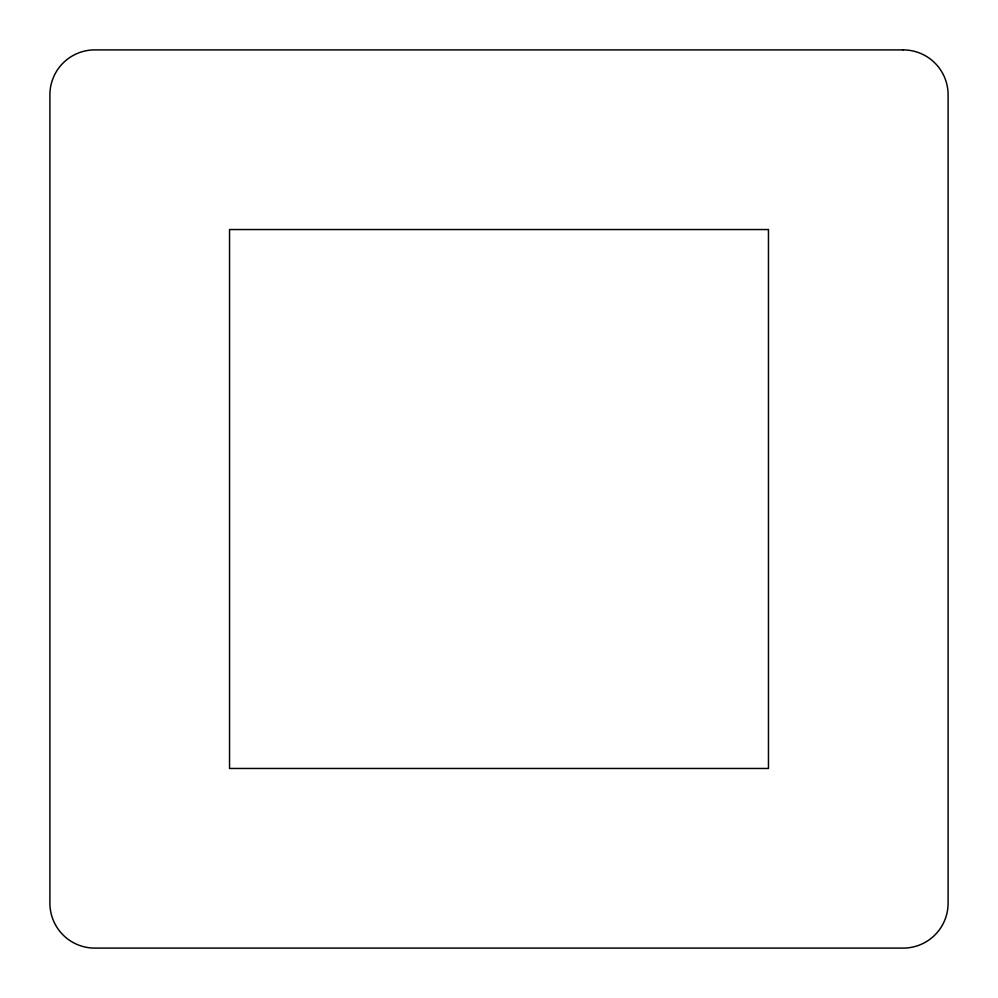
<?xml version="1.0" encoding="UTF-8"?>
<svg xmlns="http://www.w3.org/2000/svg" width="998" height="998" viewBox="0 0 998 998"><rect width="100%" height="100%" fill="white"/><g stroke="black" fill="none" stroke-linecap="round" stroke-linejoin="round"><path stroke-width="1.5" d="M903.19 49.9L94.81 49.9A44.91 44.91 0 0 0 49.9 94.81L49.9 903.19A44.91 44.91 0 0 0 94.81 948.1L903.19 948.1A44.91 44.91 0 0 0 948.1 903.19L948.1 94.81A44.91 44.91 0 0 0 903.19 49.9M768.46 229.54L229.54 229.54L229.54 768.46L768.46 768.46L768.46 229.54"/></g></svg>
